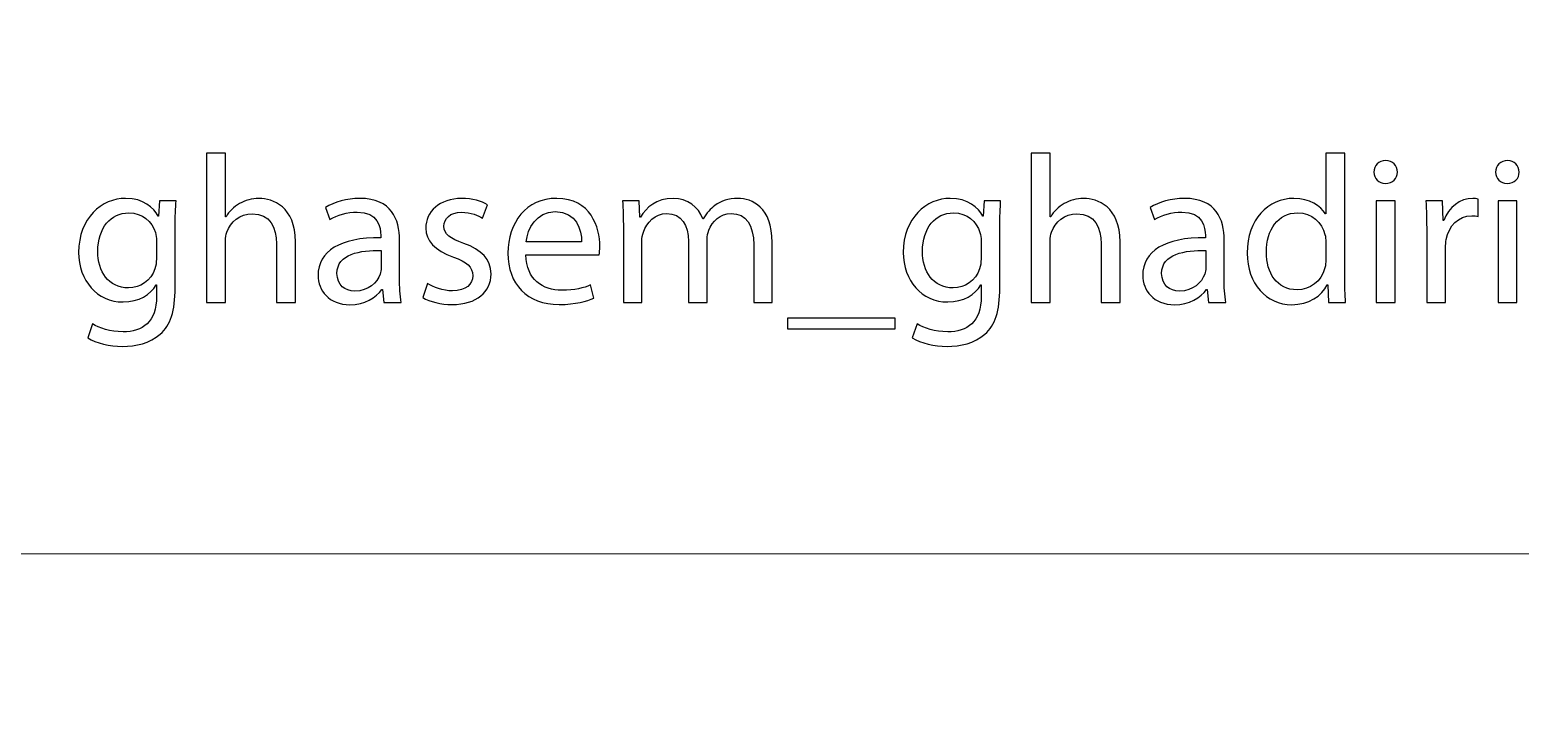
# Model space of a CAD drawing. Header units: millimetres. Extents: x -576 to 618, y 160 to 343.
# Drawn here: x 424.48 to 445.69, y 261.28 to 270.96 of the extents above; entities that cross this region are included whole.
import ezdxf

# ---------------------------------------------------------------- set-up
doc = ezdxf.new("R2010")
doc.units = ezdxf.units.MM
doc.header["$MEASUREMENT"] = 0
doc.layers.add('Layer 1', color=7, linetype='Continuous')

msp = doc.modelspace()

# ---------------------------------------------------------------- linework, layer by layer
at = {"layer": 'Layer 1', "color": 250, "lineweight": 18}
for points in [[(421.5217, 303.3001), (421.5217, 303.3001), (455.3517, 303.3001), (455.3517, 303.3001), (456.9957, 303.3001), (458.3367, 301.9591), (458.3367, 300.3151), (458.3367, 300.3151), (458.3367, 266.4851), (458.3367, 266.4851), (458.3367, 264.8411), (456.9957, 263.5001), (455.3517, 263.5001), (455.3517, 263.5001), (421.5217, 263.5001), (421.5217, 263.5001), (419.8777, 263.5001), (418.5367, 264.8411), (418.5367, 266.4851), (418.5367, 266.4851), (418.5367, 300.3151), (418.5367, 300.3151), (418.5367, 301.9591), (419.8777, 303.3001), (421.5217, 303.3001)], [(421.5217, 263.5001), (421.5217, 263.5001), (455.3517, 263.5001), (455.3517, 263.5001), (456.9957, 263.5001), (458.3367, 262.1591), (458.3367, 260.5151), (458.3367, 260.5151), (458.3367, 226.6851), (458.3367, 226.6851), (458.3367, 225.0411), (456.9957, 223.7001), (455.3517, 223.7001), (455.3517, 223.7001), (421.5217, 223.7001), (421.5217, 223.7001), (419.8777, 223.7001), (418.5367, 225.0411), (418.5367, 226.6851), (418.5367, 226.6851), (418.5367, 260.5151), (418.5367, 260.5151), (418.5367, 262.1591), (419.8777, 263.5001), (421.5217, 263.5001)]]:
    msp.add_open_spline(points, degree=3, knots=[0, 0, 0, 0, 0.125, 0.125, 0.125, 0.25, 0.25, 0.25, 0.375, 0.375, 0.375, 0.5, 0.5, 0.5, 0.625, 0.625, 0.625, 0.75, 0.75, 0.75, 0.875, 0.875, 0.875, 1, 1, 1, 1], dxfattribs=at)
at = {"layer": 'Layer 1', "color": 230}
for points, knots in [([(426.9963, 269.2023), (426.9963, 269.2023), (427.2662, 269.2023), (427.2662, 269.2023), (427.2662, 269.2023), (427.2662, 268.299), (427.2662, 268.299), (427.2662, 268.299), (427.2721, 268.299), (427.2721, 268.299), (427.3152, 268.3742), (427.3826, 268.4401), (427.4653, 268.4847), (427.5451, 268.5296), (427.64, 268.5592), (427.7414, 268.5592), (427.9407, 268.5592), (428.2597, 268.4401), (428.2597, 267.9405), (428.2597, 267.9405), (428.2597, 267.0794), (428.2597, 267.0794), (428.2597, 267.0794), (427.9897, 267.0794), (427.9897, 267.0794), (427.9897, 267.0794), (427.9897, 267.9106), (427.9897, 267.9106), (427.9897, 268.1436), (427.9008, 268.3411), (427.6462, 268.3411), (427.4715, 268.3411), (427.3336, 268.2214), (427.2846, 268.0778), (427.2694, 268.0423), (427.2662, 268.0032), (427.2662, 267.9524), (427.2662, 267.9524), (427.2662, 267.0794), (427.2662, 267.0794), (427.2662, 267.0794), (426.9963, 267.0794), (426.9963, 267.0794), (426.9963, 267.0794), (426.9963, 269.2023), (426.9963, 269.2023)], [0, 0, 0, 0, 0.0666667, 0.0666667, 0.0666667, 0.1333333, 0.1333333, 0.1333333, 0.2, 0.2, 0.2, 0.2666667, 0.2666667, 0.2666667, 0.3333333, 0.3333333, 0.3333333, 0.4, 0.4, 0.4, 0.4666667, 0.4666667, 0.4666667, 0.5333333, 0.5333333, 0.5333333, 0.6, 0.6, 0.6, 0.6666667, 0.6666667, 0.6666667, 0.7333333, 0.7333333, 0.7333333, 0.8, 0.8, 0.8, 0.8666667, 0.8666667, 0.8666667, 0.9333333, 0.9333333, 0.9333333, 1, 1, 1, 1]), ([(438.7321, 269.2023), (438.7321, 269.2023), (439.002, 269.2023), (439.002, 269.2023), (439.002, 269.2023), (439.002, 268.299), (439.002, 268.299), (439.002, 268.299), (439.0082, 268.299), (439.0082, 268.299), (439.051, 268.3742), (439.1184, 268.4401), (439.2014, 268.4847), (439.2809, 268.5296), (439.3758, 268.5592), (439.4772, 268.5592), (439.6762, 268.5592), (439.9954, 268.4401), (439.9954, 267.9405), (439.9954, 267.9405), (439.9954, 267.0794), (439.9954, 267.0794), (439.9954, 267.0794), (439.7256, 267.0794), (439.7256, 267.0794), (439.7256, 267.0794), (439.7256, 267.9106), (439.7256, 267.9106), (439.7256, 268.1436), (439.6366, 268.3411), (439.382, 268.3411), (439.2073, 268.3411), (439.0694, 268.2214), (439.0204, 268.0778), (439.0051, 268.0423), (439.002, 268.0032), (439.002, 267.9524), (439.002, 267.9524), (439.002, 267.0794), (439.002, 267.0794), (439.002, 267.0794), (438.7321, 267.0794), (438.7321, 267.0794), (438.7321, 267.0794), (438.7321, 269.2023), (438.7321, 269.2023)], [0, 0, 0, 0, 0.0666667, 0.0666667, 0.0666667, 0.1333333, 0.1333333, 0.1333333, 0.2, 0.2, 0.2, 0.2666667, 0.2666667, 0.2666667, 0.3333333, 0.3333333, 0.3333333, 0.4, 0.4, 0.4, 0.4666667, 0.4666667, 0.4666667, 0.5333333, 0.5333333, 0.5333333, 0.6, 0.6, 0.6, 0.6666667, 0.6666667, 0.6666667, 0.7333333, 0.7333333, 0.7333333, 0.8, 0.8, 0.8, 0.8666667, 0.8666667, 0.8666667, 0.9333333, 0.9333333, 0.9333333, 1, 1, 1, 1]), ([(443.1938, 269.2024), (443.1938, 269.2024), (443.1938, 267.4532), (443.1938, 267.4532), (443.1938, 267.3247), (443.1969, 267.1781), (443.206, 267.0794), (443.206, 267.0794), (442.9638, 267.0794), (442.9638, 267.0794), (442.9638, 267.0794), (442.9516, 267.3306), (442.9516, 267.3306), (442.9516, 267.3306), (442.9454, 267.3306), (442.9454, 267.3306), (442.8627, 267.169), (442.6818, 267.0467), (442.4393, 267.0467), (442.0808, 267.0467), (441.8047, 267.3425), (441.8047, 267.7821), (441.8016, 268.2635), (442.1086, 268.5593), (442.4702, 268.5593), (442.6971, 268.5593), (442.8505, 268.4548), (442.9176, 268.3381), (442.9176, 268.3381), (442.9238, 268.3381), (442.9238, 268.3381), (442.9238, 268.3381), (442.9238, 269.2024), (442.9238, 269.2024), (442.9238, 269.2024), (443.1938, 269.2024), (443.1938, 269.2024)], [0, 0, 0, 0, 0.0833333, 0.0833333, 0.0833333, 0.1666667, 0.1666667, 0.1666667, 0.25, 0.25, 0.25, 0.3333333, 0.3333333, 0.3333333, 0.4166667, 0.4166667, 0.4166667, 0.5, 0.5, 0.5, 0.5833333, 0.5833333, 0.5833333, 0.6666667, 0.6666667, 0.6666667, 0.75, 0.75, 0.75, 0.8333333, 0.8333333, 0.8333333, 0.9166667, 0.9166667, 0.9166667, 1, 1, 1, 1]), ([(443.9423, 268.9332), (443.9451, 268.8434), (443.8777, 268.7717), (443.7704, 268.7717), (443.6753, 268.7717), (443.6079, 268.8434), (443.6079, 268.9332), (443.6079, 269.0259), (443.6784, 269.0974), (443.7764, 269.0974), (443.8777, 269.0974), (443.9423, 269.0259), (443.9423, 268.9332)], [0, 0, 0, 0, 0.25, 0.25, 0.25, 0.5, 0.5, 0.5, 0.75, 0.75, 0.75, 1, 1, 1, 1]), ([(445.6749, 268.9332), (445.678, 268.8434), (445.6103, 268.7717), (445.503, 268.7717), (445.4082, 268.7717), (445.3408, 268.8434), (445.3408, 268.9332), (445.3408, 269.0259), (445.4113, 269.0974), (445.5092, 269.0974), (445.6103, 269.0974), (445.6749, 269.0259), (445.6749, 268.9332)], [0, 0, 0, 0, 0.25, 0.25, 0.25, 0.5, 0.5, 0.5, 0.75, 0.75, 0.75, 1, 1, 1, 1]), ([(426.5606, 268.5265), (426.5546, 268.4219), (426.5484, 268.3052), (426.5484, 268.1289), (426.5484, 268.1289), (426.5484, 267.2887), (426.5484, 267.2887), (426.5484, 266.957), (426.481, 266.7533), (426.3369, 266.6278), (426.1927, 266.4965), (425.9843, 266.4544), (425.7971, 266.4544), (425.6192, 266.4544), (425.4232, 266.4965), (425.3035, 266.5742), (425.3035, 266.5742), (425.3712, 266.7745), (425.3712, 266.7745), (425.4692, 266.7146), (425.6223, 266.6609), (425.8065, 266.6609), (426.0822, 266.6609), (426.2848, 266.8013), (426.2848, 267.1664), (426.2848, 267.1664), (426.2848, 267.3274), (426.2848, 267.3274), (426.2848, 267.3274), (426.2785, 267.3274), (426.2785, 267.3274), (426.1958, 267.1932), (426.0364, 267.0855), (425.8065, 267.0855), (425.4383, 267.0855), (425.1749, 267.3904), (425.1749, 267.7911), (425.1749, 268.2815), (425.5028, 268.5595), (425.8433, 268.5595), (426.1006, 268.5595), (426.2417, 268.4279), (426.3063, 268.3084), (426.3063, 268.3084), (426.3122, 268.3084), (426.3122, 268.3084), (426.3122, 268.3084), (426.3247, 268.5265), (426.3247, 268.5265), (426.3247, 268.5265), (426.5606, 268.5265), (426.5606, 268.5265)], [0, 0, 0, 0, 0.0588235, 0.0588235, 0.0588235, 0.1176471, 0.1176471, 0.1176471, 0.1764706, 0.1764706, 0.1764706, 0.2352941, 0.2352941, 0.2352941, 0.2941176, 0.2941176, 0.2941176, 0.3529412, 0.3529412, 0.3529412, 0.4117647, 0.4117647, 0.4117647, 0.4705882, 0.4705882, 0.4705882, 0.5294118, 0.5294118, 0.5294118, 0.5882353, 0.5882353, 0.5882353, 0.6470588, 0.6470588, 0.6470588, 0.7058824, 0.7058824, 0.7058824, 0.7647059, 0.7647059, 0.7647059, 0.8235294, 0.8235294, 0.8235294, 0.8823529, 0.8823529, 0.8823529, 0.9411765, 0.9411765, 0.9411765, 1, 1, 1, 1]), ([(429.52, 267.0794), (429.52, 267.0794), (429.4985, 267.262), (429.4985, 267.262), (429.4985, 267.262), (429.4891, 267.262), (429.4891, 267.262), (429.4064, 267.1484), (429.247, 267.0465), (429.0355, 267.0465), (428.735, 267.0465), (428.5818, 267.2526), (428.5818, 267.4621), (428.5818, 267.8118), (428.9007, 268.0033), (429.4738, 268.0002), (429.4738, 268.0002), (429.4738, 268.0302), (429.4738, 268.0302), (429.4738, 268.1497), (429.4401, 268.365), (429.1366, 268.365), (428.9986, 268.365), (428.8548, 268.3232), (428.7503, 268.2573), (428.7503, 268.2573), (428.6891, 268.4308), (428.6891, 268.4308), (428.8117, 268.5085), (428.9896, 268.5594), (429.1765, 268.5594), (429.6301, 268.5594), (429.7406, 268.2573), (429.7406, 267.9675), (429.7406, 267.9675), (429.7406, 267.4261), (429.7406, 267.4261), (429.7406, 267.3007), (429.7469, 267.1781), (429.7653, 267.0794), (429.7653, 267.0794), (429.52, 267.0794), (429.52, 267.0794)], [0, 0, 0, 0, 0.0714286, 0.0714286, 0.0714286, 0.1428571, 0.1428571, 0.1428571, 0.2142857, 0.2142857, 0.2142857, 0.2857143, 0.2857143, 0.2857143, 0.3571429, 0.3571429, 0.3571429, 0.4285714, 0.4285714, 0.4285714, 0.5, 0.5, 0.5, 0.5714286, 0.5714286, 0.5714286, 0.6428571, 0.6428571, 0.6428571, 0.7142857, 0.7142857, 0.7142857, 0.7857143, 0.7857143, 0.7857143, 0.8571429, 0.8571429, 0.8571429, 0.9285714, 0.9285714, 0.9285714, 1, 1, 1, 1]), ([(430.1395, 267.3485), (430.2191, 267.2976), (430.3605, 267.244), (430.4953, 267.244), (430.6915, 267.244), (430.7832, 267.3397), (430.7832, 267.459), (430.7832, 267.5847), (430.7068, 267.6536), (430.5075, 267.7251), (430.2406, 267.818), (430.115, 267.9616), (430.115, 268.1351), (430.115, 268.3682), (430.308, 268.5594), (430.627, 268.5594), (430.7773, 268.5594), (430.909, 268.5176), (430.9917, 268.4699), (430.9917, 268.4699), (430.9246, 268.2783), (430.9246, 268.2783), (430.8662, 268.3145), (430.7589, 268.3622), (430.6207, 268.3622), (430.4616, 268.3622), (430.3727, 268.2724), (430.3727, 268.1647), (430.3727, 268.0449), (430.4616, 267.9916), (430.6547, 267.9195), (430.9121, 267.8237), (431.0438, 267.6983), (431.0438, 267.4833), (431.0438, 267.229), (430.8416, 267.0496), (430.489, 267.0496), (430.3264, 267.0496), (430.1764, 267.0883), (430.0722, 267.1482), (430.0722, 267.1482), (430.1395, 267.3485), (430.1395, 267.3485)], [0, 0, 0, 0, 0.0714286, 0.0714286, 0.0714286, 0.1428571, 0.1428571, 0.1428571, 0.2142857, 0.2142857, 0.2142857, 0.2857143, 0.2857143, 0.2857143, 0.3571429, 0.3571429, 0.3571429, 0.4285714, 0.4285714, 0.4285714, 0.5, 0.5, 0.5, 0.5714286, 0.5714286, 0.5714286, 0.6428571, 0.6428571, 0.6428571, 0.7142857, 0.7142857, 0.7142857, 0.7857143, 0.7857143, 0.7857143, 0.8571429, 0.8571429, 0.8571429, 0.9285714, 0.9285714, 0.9285714, 1, 1, 1, 1]), ([(431.541, 267.7552), (431.5469, 267.3994), (431.7799, 267.2528), (432.0499, 267.2528), (432.2429, 267.2528), (432.3597, 267.2859), (432.4608, 267.3274), (432.4608, 267.3274), (432.5069, 267.1392), (432.5069, 267.1392), (432.4118, 267.0974), (432.2492, 267.0496), (432.0133, 267.0496), (431.5563, 267.0496), (431.2836, 267.3423), (431.2836, 267.7791), (431.2836, 268.2157), (431.5469, 268.5595), (431.9793, 268.5595), (432.4639, 268.5595), (432.5925, 268.1439), (432.5925, 267.8777), (432.5925, 267.8238), (432.5865, 267.782), (432.5834, 267.7552), (432.5834, 267.7552), (431.541, 267.7552), (431.541, 267.7552)], [0, 0, 0, 0, 0.1111111, 0.1111111, 0.1111111, 0.2222222, 0.2222222, 0.2222222, 0.3333333, 0.3333333, 0.3333333, 0.4444444, 0.4444444, 0.4444444, 0.5555556, 0.5555556, 0.5555556, 0.6666667, 0.6666667, 0.6666667, 0.7777778, 0.7777778, 0.7777778, 0.8888889, 0.8888889, 0.8888889, 1, 1, 1, 1]), ([(432.927, 268.1349), (432.927, 268.2844), (432.9239, 268.407), (432.9148, 268.5265), (432.9148, 268.5265), (433.1506, 268.5265), (433.1506, 268.5265), (433.1506, 268.5265), (433.1632, 268.2934), (433.1632, 268.2934), (433.1632, 268.2934), (433.1722, 268.2934), (433.1722, 268.2934), (433.2552, 268.4307), (433.3932, 268.5593), (433.6383, 268.5593), (433.8405, 268.5593), (433.994, 268.4401), (434.0583, 268.2694), (434.0583, 268.2694), (434.0645, 268.2694), (434.0645, 268.2694), (434.1104, 268.35), (434.1688, 268.4129), (434.2299, 268.4579), (434.3188, 268.5234), (434.4172, 268.5593), (434.5581, 268.5593), (434.7544, 268.5593), (435.0456, 268.4338), (435.0456, 267.9318), (435.0456, 267.9318), (435.0456, 267.0794), (435.0456, 267.0794), (435.0456, 267.0794), (434.7819, 267.0794), (434.7819, 267.0794), (434.7819, 267.0794), (434.7819, 267.8987), (434.7819, 267.8987), (434.7819, 268.1768), (434.6776, 268.3443), (434.4602, 268.3443), (434.3067, 268.3443), (434.1872, 268.2336), (434.1413, 268.105), (434.1288, 268.0691), (434.1198, 268.0214), (434.1198, 267.9733), (434.1198, 267.9733), (434.1198, 267.0794), (434.1198, 267.0794), (434.1198, 267.0794), (433.8562, 267.0794), (433.8562, 267.0794), (433.8562, 267.0794), (433.8562, 267.9465), (433.8562, 267.9465), (433.8562, 268.1768), (433.7519, 268.3443), (433.5463, 268.3443), (433.3775, 268.3443), (433.2552, 268.2126), (433.2121, 268.081), (433.1969, 268.0423), (433.1906, 267.9973), (433.1906, 267.9524), (433.1906, 267.9524), (433.1906, 267.0794), (433.1906, 267.0794), (433.1906, 267.0794), (432.927, 267.0794), (432.927, 267.0794), (432.927, 267.0794), (432.927, 268.1349), (432.927, 268.1349)], [0, 0, 0, 0, 0.04, 0.04, 0.04, 0.08, 0.08, 0.08, 0.12, 0.12, 0.12, 0.16, 0.16, 0.16, 0.2, 0.2, 0.2, 0.24, 0.24, 0.24, 0.28, 0.28, 0.28, 0.32, 0.32, 0.32, 0.36, 0.36, 0.36, 0.4, 0.4, 0.4, 0.44, 0.44, 0.44, 0.48, 0.48, 0.48, 0.52, 0.52, 0.52, 0.56, 0.56, 0.56, 0.6, 0.6, 0.6, 0.64, 0.64, 0.64, 0.68, 0.68, 0.68, 0.72, 0.72, 0.72, 0.76, 0.76, 0.76, 0.8, 0.8, 0.8, 0.84, 0.84, 0.84, 0.88, 0.88, 0.88, 0.92, 0.92, 0.92, 0.96, 0.96, 0.96, 1, 1, 1, 1]), ([(438.2964, 268.5265), (438.2905, 268.4219), (438.2842, 268.3052), (438.2842, 268.1289), (438.2842, 268.1289), (438.2842, 267.2887), (438.2842, 267.2887), (438.2842, 266.957), (438.2168, 266.7533), (438.0727, 266.6278), (437.9285, 266.4965), (437.7201, 266.4544), (437.5329, 266.4544), (437.355, 266.4544), (437.1591, 266.4965), (437.0393, 266.5742), (437.0393, 266.5742), (437.107, 266.7745), (437.107, 266.7745), (437.2049, 266.7146), (437.3582, 266.6609), (437.5423, 266.6609), (437.818, 266.6609), (438.0206, 266.8013), (438.0206, 267.1664), (438.0206, 267.1664), (438.0206, 267.3274), (438.0206, 267.3274), (438.0206, 267.3274), (438.0143, 267.3274), (438.0143, 267.3274), (437.9317, 267.1932), (437.7722, 267.0855), (437.5423, 267.0855), (437.1741, 267.0855), (436.9108, 267.3904), (436.9108, 267.7911), (436.9108, 268.2815), (437.2386, 268.5595), (437.5791, 268.5595), (437.8365, 268.5595), (437.9775, 268.4279), (438.0421, 268.3084), (438.0421, 268.3084), (438.048, 268.3084), (438.048, 268.3084), (438.048, 268.3084), (438.0605, 268.5265), (438.0605, 268.5265), (438.0605, 268.5265), (438.2964, 268.5265), (438.2964, 268.5265)], [0, 0, 0, 0, 0.0588235, 0.0588235, 0.0588235, 0.1176471, 0.1176471, 0.1176471, 0.1764706, 0.1764706, 0.1764706, 0.2352941, 0.2352941, 0.2352941, 0.2941176, 0.2941176, 0.2941176, 0.3529412, 0.3529412, 0.3529412, 0.4117647, 0.4117647, 0.4117647, 0.4705882, 0.4705882, 0.4705882, 0.5294118, 0.5294118, 0.5294118, 0.5882353, 0.5882353, 0.5882353, 0.6470588, 0.6470588, 0.6470588, 0.7058824, 0.7058824, 0.7058824, 0.7647059, 0.7647059, 0.7647059, 0.8235294, 0.8235294, 0.8235294, 0.8823529, 0.8823529, 0.8823529, 0.9411765, 0.9411765, 0.9411765, 1, 1, 1, 1]), ([(441.2557, 267.0794), (441.2557, 267.0794), (441.2345, 267.262), (441.2345, 267.262), (441.2345, 267.262), (441.2251, 267.262), (441.2251, 267.262), (441.1424, 267.1484), (440.983, 267.0465), (440.7711, 267.0465), (440.4707, 267.0465), (440.3175, 267.2526), (440.3175, 267.4621), (440.3175, 267.8118), (440.6367, 268.0033), (441.2095, 268.0002), (441.2095, 268.0002), (441.2095, 268.0302), (441.2095, 268.0302), (441.2095, 268.1497), (441.1761, 268.365), (440.8725, 268.365), (440.7346, 268.365), (440.5905, 268.3232), (440.4862, 268.2573), (440.4862, 268.2573), (440.4248, 268.4308), (440.4248, 268.4308), (440.5474, 268.5085), (440.7253, 268.5594), (440.9122, 268.5594), (441.3662, 268.5594), (441.4765, 268.2573), (441.4765, 267.9675), (441.4765, 267.9675), (441.4765, 267.4261), (441.4765, 267.4261), (441.4765, 267.3007), (441.4825, 267.1781), (441.5009, 267.0794), (441.5009, 267.0794), (441.2557, 267.0794), (441.2557, 267.0794)], [0, 0, 0, 0, 0.0714286, 0.0714286, 0.0714286, 0.1428571, 0.1428571, 0.1428571, 0.2142857, 0.2142857, 0.2142857, 0.2857143, 0.2857143, 0.2857143, 0.3571429, 0.3571429, 0.3571429, 0.4285714, 0.4285714, 0.4285714, 0.5, 0.5, 0.5, 0.5714286, 0.5714286, 0.5714286, 0.6428571, 0.6428571, 0.6428571, 0.7142857, 0.7142857, 0.7142857, 0.7857143, 0.7857143, 0.7857143, 0.8571429, 0.8571429, 0.8571429, 0.9285714, 0.9285714, 0.9285714, 1, 1, 1, 1]), ([(443.6418, 268.5264), (443.6418, 268.5264), (443.9114, 268.5264), (443.9114, 268.5264), (443.9114, 268.5264), (443.9114, 267.0793), (443.9114, 267.0793), (443.9114, 267.0793), (443.6418, 267.0793), (443.6418, 267.0793), (443.6418, 267.0793), (443.6418, 268.5264), (443.6418, 268.5264)], [0, 0, 0, 0, 0.25, 0.25, 0.25, 0.5, 0.5, 0.5, 0.75, 0.75, 0.75, 1, 1, 1, 1]), ([(444.3593, 268.0752), (444.3593, 268.2456), (444.3558, 268.3922), (444.3468, 268.5264), (444.3468, 268.5264), (444.5831, 268.5264), (444.5831, 268.5264), (444.5831, 268.5264), (444.5921, 268.2425), (444.5921, 268.2425), (444.5921, 268.2425), (444.6046, 268.2425), (444.6046, 268.2425), (444.6719, 268.4368), (444.8342, 268.5595), (445.0155, 268.5595), (445.0461, 268.5595), (445.0676, 268.5563), (445.0922, 268.5504), (445.0922, 268.5504), (445.0922, 268.3024), (445.0922, 268.3024), (445.0645, 268.3083), (445.0367, 268.3114), (445.0002, 268.3114), (444.8098, 268.3114), (444.675, 268.171), (444.6382, 267.9735), (444.6321, 267.9376), (444.6258, 267.8958), (444.6258, 267.8509), (444.6258, 267.8509), (444.6258, 267.0796), (444.6258, 267.0796), (444.6258, 267.0796), (444.3593, 267.0796), (444.3593, 267.0796), (444.3593, 267.0796), (444.3593, 268.0752), (444.3593, 268.0752)], [0, 0, 0, 0, 0.0769231, 0.0769231, 0.0769231, 0.1538462, 0.1538462, 0.1538462, 0.2307692, 0.2307692, 0.2307692, 0.3076923, 0.3076923, 0.3076923, 0.3846154, 0.3846154, 0.3846154, 0.4615385, 0.4615385, 0.4615385, 0.5384615, 0.5384615, 0.5384615, 0.6153846, 0.6153846, 0.6153846, 0.6923077, 0.6923077, 0.6923077, 0.7692308, 0.7692308, 0.7692308, 0.8461538, 0.8461538, 0.8461538, 0.9230769, 0.9230769, 0.9230769, 1, 1, 1, 1]), ([(445.3745, 268.5264), (445.3745, 268.5264), (445.644, 268.5264), (445.644, 268.5264), (445.644, 268.5264), (445.644, 267.0793), (445.644, 267.0793), (445.644, 267.0793), (445.3745, 267.0793), (445.3745, 267.0793), (445.3745, 267.0793), (445.3745, 268.5264), (445.3745, 268.5264)], [0, 0, 0, 0, 0.25, 0.25, 0.25, 0.5, 0.5, 0.5, 0.75, 0.75, 0.75, 1, 1, 1, 1]), ([(426.2816, 267.9555), (426.2816, 268.0004), (426.2785, 268.0394), (426.2664, 268.0752), (426.217, 268.2275), (426.0853, 268.353), (425.8891, 268.353), (425.6317, 268.353), (425.4477, 268.1408), (425.4477, 267.806), (425.4477, 267.5218), (425.5949, 267.2859), (425.886, 267.2859), (426.0516, 267.2859), (426.2021, 267.3876), (426.2601, 267.5548), (426.2754, 267.5995), (426.2816, 267.6504), (426.2816, 267.6953), (426.2816, 267.6953), (426.2816, 267.9555), (426.2816, 267.9555)], [0, 0, 0, 0, 0.1428571, 0.1428571, 0.1428571, 0.2857143, 0.2857143, 0.2857143, 0.4285714, 0.4285714, 0.4285714, 0.5714286, 0.5714286, 0.5714286, 0.7142857, 0.7142857, 0.7142857, 0.8571429, 0.8571429, 0.8571429, 1, 1, 1, 1]), ([(432.3319, 267.9435), (432.335, 268.1108), (432.2614, 268.371), (431.9578, 268.371), (431.6851, 268.371), (431.5653, 268.1258), (431.544, 267.9435), (431.544, 267.9435), (432.3319, 267.9435), (432.3319, 267.9435)], [0, 0, 0, 0, 0.3333333, 0.3333333, 0.3333333, 0.6666667, 0.6666667, 0.6666667, 1, 1, 1, 1]), ([(438.0175, 267.9555), (438.0175, 268.0004), (438.0143, 268.0394), (438.0022, 268.0752), (437.9528, 268.2275), (437.8212, 268.353), (437.625, 268.353), (437.3675, 268.353), (437.1834, 268.1408), (437.1834, 267.806), (437.1834, 267.5218), (437.3307, 267.2859), (437.6219, 267.2859), (437.7875, 267.2859), (437.9379, 267.3876), (437.9959, 267.5548), (438.0112, 267.5995), (438.0175, 267.6504), (438.0175, 267.6953), (438.0175, 267.6953), (438.0175, 267.9555), (438.0175, 267.9555)], [0, 0, 0, 0, 0.1428571, 0.1428571, 0.1428571, 0.2857143, 0.2857143, 0.2857143, 0.4285714, 0.4285714, 0.4285714, 0.5714286, 0.5714286, 0.5714286, 0.7142857, 0.7142857, 0.7142857, 0.8571429, 0.8571429, 0.8571429, 1, 1, 1, 1]), ([(442.9238, 267.9375), (442.9238, 267.9703), (442.9207, 268.0152), (442.9117, 268.0479), (442.8717, 268.2158), (442.7245, 268.3531), (442.5223, 268.3531), (442.2431, 268.3531), (442.0777, 268.1138), (442.0777, 267.794), (442.0777, 267.5013), (442.225, 267.2589), (442.5161, 267.2589), (442.6971, 267.2589), (442.8627, 267.3752), (442.9117, 267.5728), (442.9207, 267.6086), (442.9238, 267.6448), (442.9238, 267.6864), (442.9238, 267.6864), (442.9238, 267.9375), (442.9238, 267.9375)], [0, 0, 0, 0, 0.1428571, 0.1428571, 0.1428571, 0.2857143, 0.2857143, 0.2857143, 0.4285714, 0.4285714, 0.4285714, 0.5714286, 0.5714286, 0.5714286, 0.7142857, 0.7142857, 0.7142857, 0.8571429, 0.8571429, 0.8571429, 1, 1, 1, 1]), ([(429.4801, 267.818), (429.1859, 267.824), (428.8514, 267.7731), (428.8514, 267.492), (428.8514, 267.3216), (428.9681, 267.2408), (429.106, 267.2408), (429.2992, 267.2408), (429.4217, 267.3603), (429.4648, 267.4832), (429.4738, 267.5101), (429.4801, 267.5397), (429.4801, 267.5665), (429.4801, 267.5665), (429.4801, 267.818), (429.4801, 267.818)], [0, 0, 0, 0, 0.2, 0.2, 0.2, 0.4, 0.4, 0.4, 0.6, 0.6, 0.6, 0.8, 0.8, 0.8, 1, 1, 1, 1]), ([(441.2157, 267.818), (440.9215, 267.824), (440.5873, 267.7731), (440.5873, 267.492), (440.5873, 267.3216), (440.7037, 267.2408), (440.8419, 267.2408), (441.0351, 267.2408), (441.1574, 267.3603), (441.2004, 267.4832), (441.2095, 267.5101), (441.2157, 267.5397), (441.2157, 267.5665), (441.2157, 267.5665), (441.2157, 267.818), (441.2157, 267.818)], [0, 0, 0, 0, 0.2, 0.2, 0.2, 0.4, 0.4, 0.4, 0.6, 0.6, 0.6, 0.8, 0.8, 0.8, 1, 1, 1, 1]), ([(436.7938, 266.7055), (436.7938, 266.7055), (435.2606, 266.7055), (435.2606, 266.7055), (435.2606, 266.7055), (435.2606, 266.855), (435.2606, 266.855), (435.2606, 266.855), (436.7938, 266.855), (436.7938, 266.855), (436.7938, 266.855), (436.7938, 266.7055), (436.7938, 266.7055)], [0, 0, 0, 0, 0.25, 0.25, 0.25, 0.5, 0.5, 0.5, 0.75, 0.75, 0.75, 1, 1, 1, 1])]:
    msp.add_open_spline(points, degree=3, knots=knots, dxfattribs=at)

doc.saveas('drawing.dxf')
